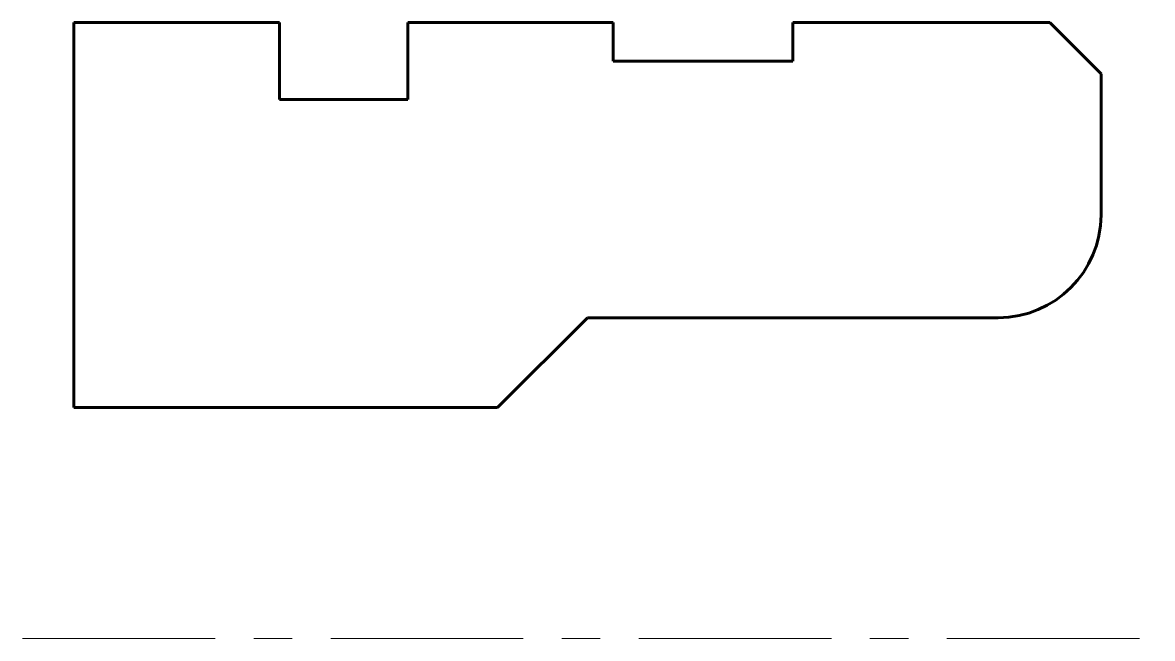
# Model space of a CAD drawing. Header units: millimetres. Extents: x 128.2 to 172.2, y 166.2 to 190.2.
import ezdxf

# ---------------------------------------------------------------- set-up
doc = ezdxf.new("R2010")
doc.units = ezdxf.units.MM
doc.linetypes.add('K5LT_AXLED', pattern=[12, 7.5, -1.5, 1.5, -1.5])
doc.linetypes.add('K5LT_BASIC', pattern=[0])

msp = doc.modelspace()

# ---------------------------------------------------------------- linework, layer by layer
at = {"color": 150, "linetype": 'K5LT_BASIC', "lineweight": 60, "true_color": 0x0080ff}
for p, q in [((130.242, 190.219), (130.242, 175.219)), ((130.242, 190.219), (138.242, 190.219)), ((138.242, 187.219), (138.242, 190.219)), ((143.242, 190.219), (151.242, 190.219)), ((143.242, 190.219), (143.242, 187.219)), ((151.242, 188.719), (151.242, 190.219)), ((158.242, 190.219), (158.242, 188.719)), ((158.242, 190.219), (168.242, 190.219)), ((170.242, 188.219), (168.242, 190.219)), ((151.242, 188.719), (158.242, 188.719)), ((170.242, 188.219), (170.242, 182.719)), ((138.242, 187.219), (143.242, 187.219)), ((150.242, 178.719), (146.742, 175.219)), ((166.242, 178.719), (150.242, 178.719)), ((146.742, 175.219), (130.242, 175.219))]:
    msp.add_line(p, q, dxfattribs=at)
at = {"color": 30, "linetype": 'K5LT_AXLED', "lineweight": 18, "true_color": 0xff8000}
msp.add_line((128.242, 166.219), (172.242, 166.219), dxfattribs=at)
at = {"color": 150, "linetype": 'K5LT_BASIC', "lineweight": 60, "true_color": 0x0080ff}
msp.add_arc((166.242, 182.719), 4, 270, 0, dxfattribs=at)

doc.saveas('drawing.dxf')
